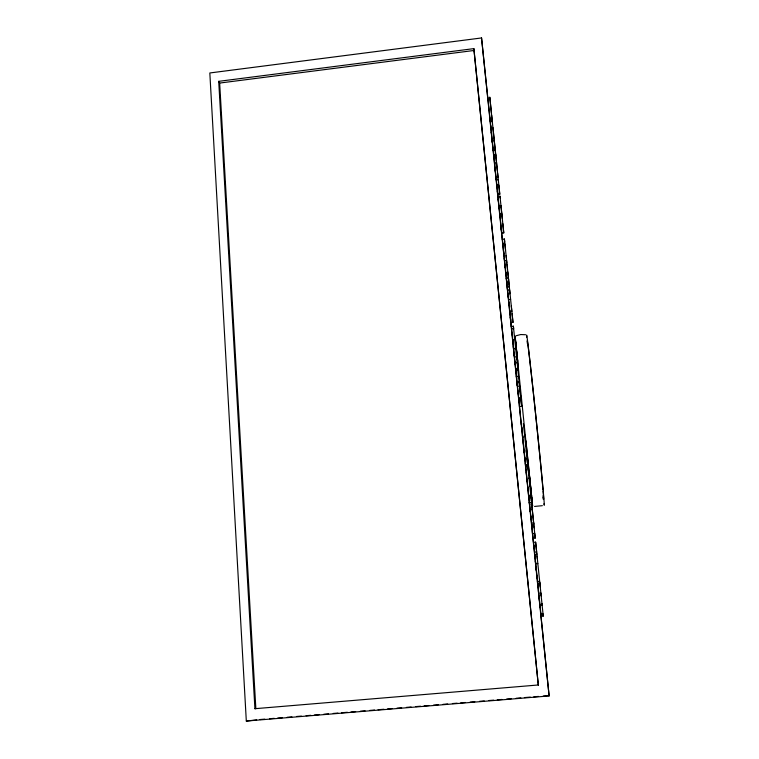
<?xml version="1.0" encoding="UTF-8"?>
<svg xmlns="http://www.w3.org/2000/svg" width="759" height="759" viewBox="0 0 759 759"><rect width="100%" height="100%" fill="white"/><g stroke="black" fill="none" stroke-linecap="round" stroke-linejoin="round"><path stroke-width="1.14" d="M487.809 98.034L481.548 37.95L209.826 72.968L246.314 721.05L549.118 695.937L540.702 613.044M515.997 335.782L520.74 334.539L525.636 334.738M542.343 505.684L534.545 506.433M218.715 81.336L219.655 83.063L255.849 708.631L254.92 708.697L218.715 81.336L473.863 48.623L538.302 684.979L473.863 48.623M219.655 83.063L474.09 50.474M489.868 118.072L490.105 120.425L492.145 120.112L491.642 115.197M491.016 128.442L490.286 121.573L492.268 121.326L497.344 170.576M492.316 140.889L494.251 140.652M492.971 147.682L494.963 147.436M493.265 150.424L495.248 150.187M495.731 154.959L493.786 155.197L492.952 147.35M494.602 163.033L496.538 162.805M496.092 177.824L498.065 177.587L497.61 173.128M496.291 179.968L498.293 179.731L499.773 194.247L497.838 194.475L493.72 154.921L493.853 156.088M496.889 185.3L498.834 185.073L499.773 194.247M502.278 218.507L499.991 196.202L497.98 196.439L499.28 208.782M499.043 206.818L501.054 206.581M499.839 214.218L501.813 213.981M501.035 206.382L500.949 205.566L503.758 232.89L501.803 233.108L498.957 205.803L499.061 206.609M508.416 277.984L506.376 278.211L507.297 287.139L509.336 286.911L504.393 239.019L502.382 239.246L502.932 244.616L502.8 243.212M502.904 244.104L504.896 243.876L505.541 250.195M504.602 260.698L506.604 260.47L506.841 262.813M507.657 290.099L509.631 289.872L511.86 311.427L509.811 311.655L507.306 286.855M508.018 293.894L510.029 293.667L507.771 271.798M508.577 299.577L510.617 299.359M246.314 721.05L256.627 719.902M511.291 305.896L512.98 322.404L510.997 322.622L509.744 310.554M511.575 328.856L513.634 328.638L513.378 326.209L511.386 326.417L512.989 342.138M512.695 339.69L514.754 339.463M515.684 348.542L513.672 348.761L513.445 346.55M516.537 356.825L514.479 357.043L518.682 397.991L519.621 406.558L521.632 406.35L520.759 397.773L518.682 397.991M515.133 362.916L517.135 362.707M515.665 368.589L517.733 368.371M515.854 370.259L517.894 370.041M516.528 376.445L518.53 376.236M517.069 382.024L519.109 381.805L519.554 386.113L517.486 386.331M519.735 387.906L520.086 391.293L518.036 391.502L518.283 393.826M528.719 496.367L525.541 464.783L527.638 464.574L535.209 538.084L533.15 538.273L532.609 533.634L534.734 533.435L535.209 538.084M525.541 464.783L525.721 466.339L527.799 466.13L527.638 464.574M531.015 497.344L528.909 497.553L530.408 511.594L530.161 509.346M530.152 509.678L532.268 509.479M531.784 525.304L533.871 525.114L533.653 522.866L531.528 523.074L532.685 533.719M534.507 552.097L536.641 551.897L535.626 542.144L533.568 542.343L535.702 563.719L537.837 563.529M534.82 554.687L536.898 554.487L536.717 552.751M540.029 605.359L542.125 605.17L542.059 604.534M543.245 616.071L541.158 616.261L540.873 614.012L543.017 613.822L543.245 616.071L539.715 581.764L540.256 587.02M254.92 708.697L538.302 684.979M260.062 719.523L264.787 719.134M269.502 718.745L274.227 718.346M277.766 718.052L282.481 717.663M287.206 717.274L291.93 716.885M296.646 716.487L301.37 716.098M306.086 715.709L310.81 715.31M314.349 715.025L319.065 714.627M323.789 714.238L328.505 713.849M333.229 713.451L337.945 713.062M341.484 712.767L347.385 712.284M350.924 711.989L355.648 711.591M360.364 711.202L365.088 710.813M369.804 710.424L374.529 710.026M378.067 709.731L383.969 709.248M387.507 708.953L392.223 708.555M396.948 708.166L401.663 707.777M406.388 707.388L411.112 706.99M415.828 706.601L420.552 706.212M424.091 705.917L428.807 705.528M433.531 705.13L438.247 704.741M442.971 704.352L447.687 703.954M452.411 703.565L457.127 703.176M460.666 702.881L465.39 702.492M470.106 702.094L474.83 701.705M479.546 701.316L484.27 700.927M488.986 700.529L493.711 700.14M497.249 699.845L501.965 699.456M506.689 699.058L511.405 698.669M516.129 698.28L520.854 697.891M524.393 697.597L530.294 697.104M533.833 696.809L538.548 696.42M543.273 696.031L549.174 695.538M521.348 423.75L525.456 463.54M487.847 97.645L490.286 121.573M537.676 582.476L537.619 581.954L541.044 615.141M538.757 593.045L538.786 593.358M514.45 336.645L514.517 337.186M539.848 583.073L539.915 583.68M506.376 278.211L506.841 282.528M514.944 361.369L515.181 363.523M524.346 452.895L524.146 451.026M528.9 497.306L528.492 493.473M531.651 496.879L532.012 500.285L531.822 498.293M529.014 477.914L529.089 478.72M529.886 486.358L529.81 485.608M489.982 118.385L490.191 120.358M491.386 131.876L491.623 134.172M492.249 140.396L492.515 142.692M506.462 278.705L503.578 250.413M522.571 435.552L522.818 437.848M535.493 561.404L537.581 581.441L539.658 581.252L535.626 542.144M515.949 344.064L515.105 336.19L518.406 368.542M517.723 361.17L515.693 341.901L516.129 346.218M529.478 475.997L532.609 506.035L531.063 490.788M507.505 269.255L506.984 264.132M508.53 279.208L508.568 279.559M524.545 434.537L524.621 435.305M537.059 556.043L537.372 558.994M541.025 594.458L541.053 594.724M505.152 266.105L505.314 267.595M512.695 339.52L514.526 357.109M516.433 375.828L516.67 378.058M521.737 427.336L521.974 429.641M529.393 502.183L529.63 504.498M530.114 509.128L531.907 526.385L533.985 526.186L534.156 527.837M537.789 583.557L537.951 585.094M525.94 440.78L530.218 482.449M516.585 350.762L528.103 462.838M527.837 460.153L531.262 493.293M495.76 155.187L495.731 154.893M492.449 123.138L489.773 97.067L491.434 113.205M498.35 180.329L492.904 127.474L490.921 127.721L493.312 150.453M502.8 223.563L503.758 232.89M512.078 313.657L512.98 322.404M513.378 326.209L521.632 406.35M504.393 239.019L504.716 242.112M506.092 255.47L506.338 257.937M523.52 424.632L523.406 423.541L527.543 463.626L526.974 458.17M526.196 450.637L526.414 452.687M528.245 470.438L527.913 467.269M530.636 493.673L531.158 498.767M533.738 523.833L531.537 502.458L529.488 502.657L529.716 504.887M541.186 595.995L540.854 592.855M494.564 162.9L494.754 164.76M493.663 153.887L493.9 156.174M497.477 191.04L497.838 194.475M499.839 214.076L500.077 216.41M501.319 228.45L501.566 230.783M508.122 294.663L508.359 296.949M510.437 317.158L510.769 320.44M514.251 354.273L514.469 356.436M515.75 368.912L515.968 371.066M517.249 383.637L517.477 385.876M518.786 398.456L519.023 400.771M523.312 442.639L523.615 445.438M525.721 466.339L525.807 467.24M527.107 479.84L527.372 482.041M527.847 486.908L528.217 490.267M528.71 495.029L528.919 497.098M533.928 545.873L534.175 548.226M536.983 575.654L537.23 577.969M490.589 125.14L490.836 127.493M491.32 132.208L491.557 134.571M492.164 140.462L492.401 142.815M492.885 147.531L493.132 149.884M493.616 154.599L493.862 156.961M495.191 169.921L495.428 172.284M495.912 176.989L496.158 179.352M496.642 184.067L496.879 186.42M497.363 191.135L497.97 197.027M498.217 199.389L498.454 201.742M498.938 206.457L499.185 208.81M499.669 213.526L499.906 215.888M501.12 227.672L502.335 239.455M502.695 242.994L503.786 253.601M504.27 258.307L504.507 260.669M504.991 265.384L505.238 267.737M505.722 272.453L505.959 274.805M506.566 280.707L506.813 283.06M507.297 287.775L507.534 290.128M508.018 294.843L508.264 297.205M508.748 301.911L508.985 304.274M509.593 310.165L509.83 312.518M510.314 317.234L510.56 319.596M510.807 321.949L511.291 326.664M511.889 332.556L512.135 334.918M512.619 339.624L512.856 341.986M513.34 346.702L513.587 349.055M514.071 353.77L514.308 356.123M514.915 362.024L515.162 364.377M515.646 369.092L515.883 371.445M516.367 376.16L516.613 378.523M517.097 383.229L517.334 385.591M517.942 391.483L518.188 393.836M518.672 398.551L518.909 400.913M519.393 405.629L521.329 424.48M521.699 428.019L521.936 430.372M522.42 435.087L522.666 437.44M524.725 457.478L524.962 459.84M525.323 463.369L525.693 466.908M526.348 472.174L526.537 475.153M529.317 502.259L529.564 504.621M530.048 509.336L530.285 511.689M530.769 516.405L531.015 518.758M532.344 531.727L532.59 534.08M532.951 537.619L533.435 542.334M533.795 545.863L534.042 548.226M534.649 554.117L534.886 556.47M535.37 561.186L535.617 563.548M536.101 568.263L536.338 570.616M536.822 575.331L537.068 577.684M537.429 581.223L537.913 585.939M538.397 590.654L538.643 593.007M539.127 597.722L539.488 601.261M539.848 604.79L540.095 607.153M481.548 37.95L549.118 695.937M529.773 478.104L531.604 496.025M531.253 499.697L531.395 501.044M520.086 391.293L520.683 397.09M524.156 450.846L524.346 452.781M524.934 458.37L525.095 459.973M528.7 495.238L528.805 496.244M522.553 435.524L522.666 436.643M527.154 480.105L527.306 481.567M505.114 265.432L505.295 267.234M505.902 273.05L506.092 274.919M541.964 603.538L542.011 604.088M530.864 516.082L531.091 518.35M499.991 196.202L500.153 197.89M508.928 302.68L509.147 304.976M543.093 491.026A79.837 0.75 84.1 0 1 543.027 495.779M527.334 343.447A79.837 0.75 84.1 0 1 533.017 389.775A79.837 0.75 84.1 0 1 542.97 489.631M526.699 337.148A85.644 0.806 84.1 0 1 535.901 416.653A85.644 0.806 84.1 0 1 543.937 503.758M543.34 499.431A85.644 0.806 84.1 0 1 543.074 497.316M501.082 206.865L499.118 207.093L499.185 207.605L501.13 207.378L501.082 206.865M537.789 583.88L537.723 583.263L537.922 585.312L537.789 583.88"/></g></svg>
